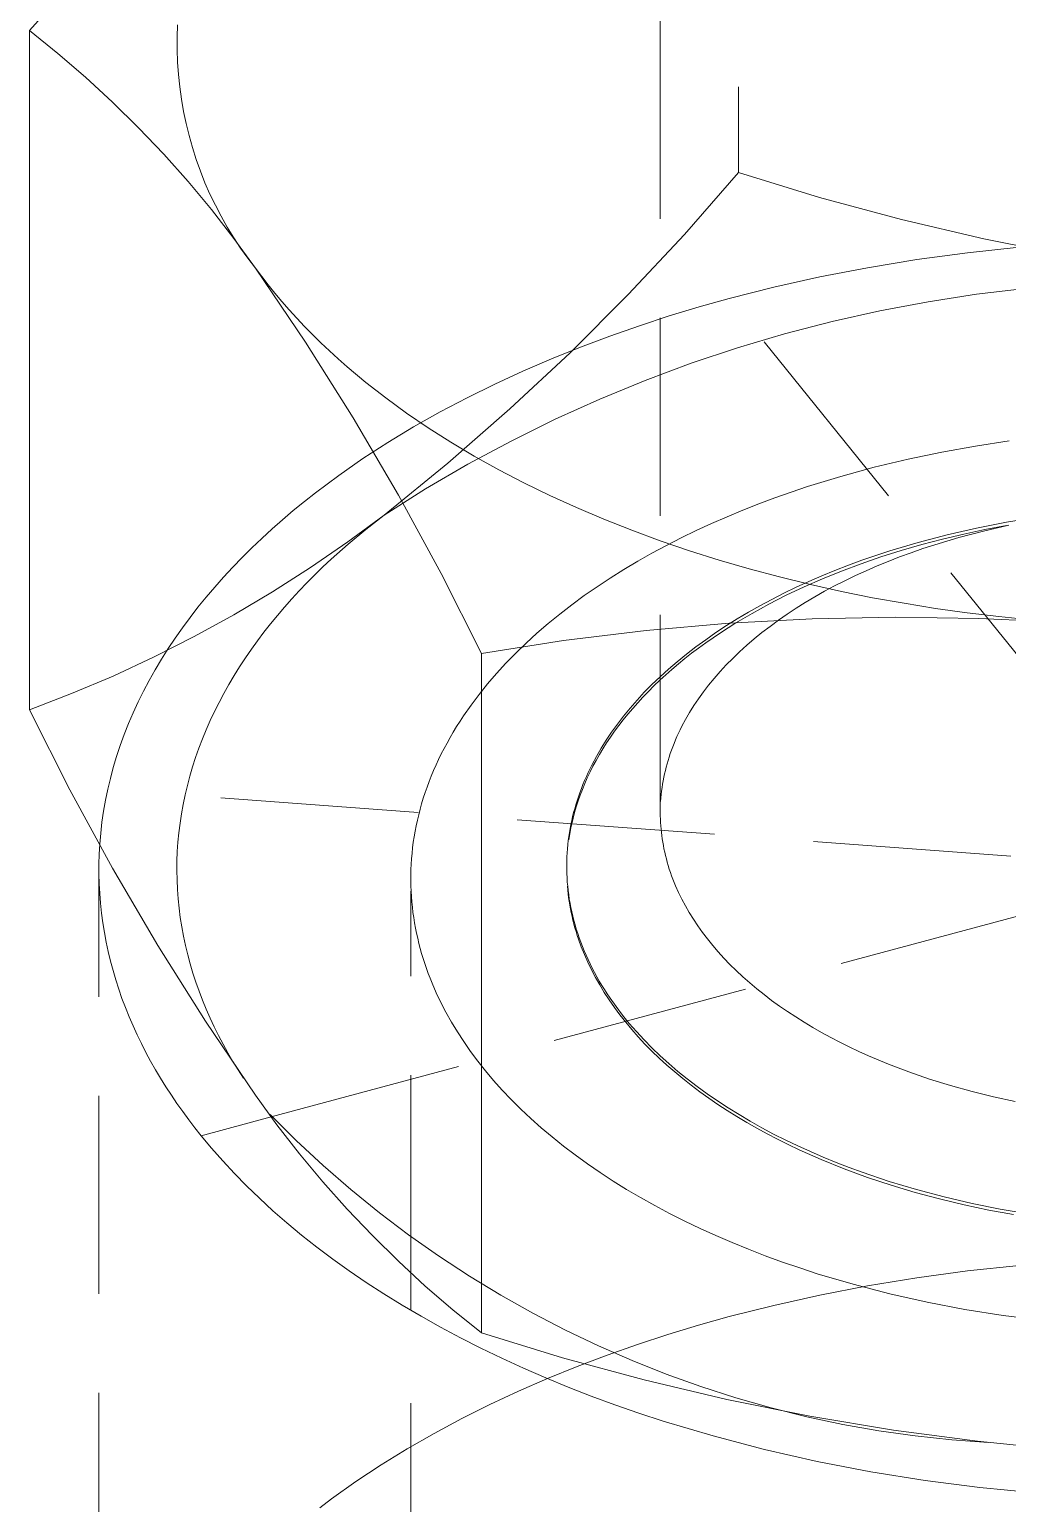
# Model space of a CAD drawing. Header units: millimetres. Extents: x -427 to 4679, y -324 to 2971.
# Drawn here: x 2578.63 to 2584.9, y 1164.27 to 1173.72 of the extents above; entities that cross this region are included whole.
import ezdxf

# ---------------------------------------------------------------- set-up
doc = ezdxf.new("R2010")
doc.units = ezdxf.units.MM
doc.linetypes.add('HIDDEN', pattern=[1.905, 1.27, -0.635])
doc.layers.add('ZANO_R', color=7, linetype='Continuous', lineweight=0)
doc.layers.add('ZANO_R_przerywana', color=7, linetype='HIDDEN', lineweight=0)

msp = doc.modelspace()

# ---------------------------------------------------------------- linework, layer by layer
at = {"layer": 'ZANO_R'}
for p, q in [((2578.6279, 1173.7168), (2579.014, 1174.1506)), ((2578.8103, 1173.5693), (2578.6279, 1173.7168)), ((2578.6279, 1169.3576), (2578.6279, 1173.7168)), ((2579.578, 1173.7533), (2579.5752, 1173.6736)), ((2579.5752, 1173.6736), (2579.5751, 1173.5938)), ((2578.9878, 1173.416), (2578.8103, 1173.5693)), ((2579.5751, 1173.5938), (2579.5777, 1173.5141)), ((2579.5777, 1173.5141), (2579.5831, 1173.4345)), ((2579.1601, 1173.2569), (2578.9878, 1173.416)), ((2579.5831, 1173.4345), (2579.5912, 1173.3551)), ((2579.5912, 1173.3551), (2579.6021, 1173.2761)), ((2579.3272, 1173.0923), (2579.1601, 1173.2569)), ((2579.6021, 1173.2761), (2579.6157, 1173.1975)), ((2579.6157, 1173.1975), (2579.6319, 1173.1194)), ((2579.4887, 1172.9222), (2579.3272, 1173.0923)), ((2579.6319, 1173.1194), (2579.6509, 1173.0419)), ((2579.6509, 1173.0419), (2579.6726, 1172.9651)), ((2579.6726, 1172.9651), (2579.6968, 1172.8891)), ((2579.6447, 1172.747), (2579.4887, 1172.9222)), ((2579.6968, 1172.8891), (2579.7237, 1172.814)), ((2579.7948, 1172.5668), (2579.6447, 1172.747)), ((2579.7237, 1172.814), (2579.7532, 1172.7399)), ((2579.7532, 1172.7399), (2579.7852, 1172.6668)), ((2579.7852, 1172.6668), (2579.8197, 1172.5949)), ((2579.9389, 1172.3818), (2579.7948, 1172.5668)), ((2579.8197, 1172.5949), (2579.8567, 1172.5242)), ((2579.8567, 1172.5242), (2579.8961, 1172.4548)), ((2579.8961, 1172.4548), (2579.9378, 1172.3868)), ((2579.9378, 1172.3868), (2579.9819, 1172.3203)), ((2580.0769, 1172.1921), (2579.9389, 1172.3818)), ((2579.9819, 1172.3203), (2580.0283, 1172.2554)), ((2580.0283, 1172.2554), (2580.0769, 1172.1921)), ((2580.3977, 1171.7164), (2580.0769, 1172.1921)), ((2580.0769, 1172.1921), (2580.1169, 1172.1381)), ((2580.1169, 1172.1381), (2580.1585, 1172.0842)), ((2580.1585, 1172.0842), (2580.2018, 1172.0305)), ((2580.2018, 1172.0305), (2580.2468, 1171.977)), ((2580.2468, 1171.977), (2580.2933, 1171.9237)), ((2580.2933, 1171.9237), (2580.3416, 1171.8707)), ((2580.3416, 1171.8707), (2580.3914, 1171.8179)), ((2580.3914, 1171.8179), (2580.4429, 1171.7655)), ((2580.7033, 1171.2308), (2580.3977, 1171.7164)), ((2580.4429, 1171.7655), (2580.496, 1171.7133)), ((2580.496, 1171.7133), (2580.5507, 1171.6615)), ((2580.5507, 1171.6615), (2580.607, 1171.61)), ((2580.607, 1171.61), (2580.665, 1171.559)), ((2580.665, 1171.559), (2580.7857, 1171.4581)), ((2580.7857, 1171.4581), (2580.9126, 1171.3591)), ((2580.9126, 1171.3591), (2581.0457, 1171.2621)), ((2581.0457, 1171.2621), (2581.1848, 1171.1674)), ((2580.9933, 1170.7358), (2580.7033, 1171.2308)), ((2581.1848, 1171.1674), (2581.3298, 1171.075)), ((2581.3298, 1171.075), (2581.4804, 1170.9853)), ((2581.4804, 1170.9853), (2581.6365, 1170.8983)), ((2581.6365, 1170.8983), (2581.7978, 1170.8142)), ((2581.7978, 1170.8142), (2581.964, 1170.7332)), ((2581.2676, 1170.2318), (2580.9933, 1170.7358)), ((2581.964, 1170.7332), (2582.135, 1170.6554)), ((2582.135, 1170.6554), (2582.3103, 1170.5809)), ((2582.3103, 1170.5809), (2582.4898, 1170.5099)), ((2582.4898, 1170.5099), (2582.6731, 1170.4425)), ((2582.6731, 1170.4425), (2582.8599, 1170.3788)), ((2582.8599, 1170.3788), (2583.0498, 1170.3188)), ((2583.0498, 1170.3188), (2583.2426, 1170.2627)), ((2581.5258, 1169.7194), (2581.2676, 1170.2318)), ((2583.2426, 1170.2627), (2583.4378, 1170.2105)), ((2583.4378, 1170.2105), (2583.6351, 1170.1622)), ((2583.6351, 1170.1622), (2583.8342, 1170.1179)), ((2583.8342, 1170.1179), (2584.0347, 1170.0775)), ((2584.0347, 1170.0775), (2584.2362, 1170.0412)), ((2584.2362, 1170.0412), (2584.4385, 1170.0088)), ((2584.4385, 1170.0088), (2584.6412, 1169.9804)), ((2583.1147, 1169.914), (2582.5829, 1169.8673)), ((2583.6477, 1169.9425), (2583.1147, 1169.914)), ((2584.1814, 1169.9528), (2583.6477, 1169.9425)), ((2584.7151, 1169.9448), (2584.1814, 1169.9528)), ((2584.6412, 1169.9804), (2584.8439, 1169.956)), ((2585.2482, 1169.9186), (2584.7151, 1169.9448)), ((2584.8439, 1169.956), (2585.0464, 1169.9354)), ((2582.5829, 1169.8673), (2582.0531, 1169.8024)), ((2582.0531, 1169.8024), (2581.5258, 1169.7194)), ((2581.5258, 1165.3603), (2581.5258, 1169.7194)), ((2578.6279, 1169.3576), (2578.8861, 1168.8452)), ((2578.8861, 1168.8452), (2579.1604, 1168.3412)), ((2579.0749, 1168.432), (2579.0784, 1168.4957)), ((2579.0731, 1168.3686), (2579.0749, 1168.432)), ((2579.073, 1168.3052), (2579.0731, 1168.3686)), ((2579.0746, 1168.2421), (2579.073, 1168.3052)), ((2579.1604, 1168.3412), (2579.4505, 1167.8462)), ((2579.078, 1168.1792), (2579.0746, 1168.2421)), ((2579.083, 1168.1165), (2579.078, 1168.1792)), ((2579.0896, 1168.054), (2579.083, 1168.1165)), ((2579.0979, 1167.9918), (2579.0896, 1168.054)), ((2579.1079, 1167.9299), (2579.0979, 1167.9918)), ((2579.1194, 1167.8684), (2579.1079, 1167.9299)), ((2579.1325, 1167.8071), (2579.1194, 1167.8684)), ((2579.4505, 1167.8462), (2579.7561, 1167.3606)), ((2579.1472, 1167.7462), (2579.1325, 1167.8071)), ((2579.1634, 1167.6857), (2579.1472, 1167.7462)), ((2579.1812, 1167.6255), (2579.1634, 1167.6857)), ((2579.2004, 1167.5658), (2579.1812, 1167.6255)), ((2579.2211, 1167.5065), (2579.2004, 1167.5658)), ((2579.2432, 1167.4476), (2579.2211, 1167.5065)), ((2579.2667, 1167.3892), (2579.2432, 1167.4476)), ((2579.2917, 1167.3312), (2579.2667, 1167.3892)), ((2579.7561, 1167.3606), (2580.0769, 1166.8849)), ((2579.318, 1167.2737), (2579.2917, 1167.3312)), ((2579.3456, 1167.2167), (2579.318, 1167.2737)), ((2579.3745, 1167.1602), (2579.3456, 1167.2167)), ((2579.4047, 1167.1043), (2579.3745, 1167.1602)), ((2579.4361, 1167.0489), (2579.4047, 1167.1043)), ((2579.4687, 1166.994), (2579.4361, 1167.0489)), ((2579.5025, 1166.9396), (2579.4687, 1166.994)), ((2579.5375, 1166.8859), (2579.5025, 1166.9396)), ((2579.5736, 1166.8327), (2579.5375, 1166.8859)), ((2580.0769, 1166.8849), (2580.2148, 1166.6952)), ((2579.6108, 1166.7801), (2579.5736, 1166.8327)), ((2579.6491, 1166.7281), (2579.6108, 1166.7801)), ((2579.6884, 1166.6767), (2579.6491, 1166.7281)), ((2580.1787, 1166.747), (2579.7287, 1166.6258)), ((2580.2148, 1166.6952), (2580.359, 1166.5102)), ((2579.7287, 1166.6258), (2579.6884, 1166.6767)), ((2579.7959, 1166.545), (2579.7287, 1166.6258)), ((2579.8669, 1166.4643), (2579.7959, 1166.545)), ((2580.359, 1166.5102), (2580.5091, 1166.33)), ((2579.9416, 1166.3838), (2579.8669, 1166.4643)), ((2580.0202, 1166.3036), (2579.9416, 1166.3838)), ((2580.5091, 1166.33), (2580.665, 1166.1548)), ((2580.1025, 1166.2239), (2580.0202, 1166.3036)), ((2580.1888, 1166.1446), (2580.1025, 1166.2239)), ((2580.2789, 1166.0659), (2580.1888, 1166.1446)), ((2580.665, 1166.1548), (2580.8265, 1165.9848)), ((2580.3729, 1165.9879), (2580.2789, 1166.0659)), ((2580.4708, 1165.9105), (2580.3729, 1165.9879)), ((2580.8265, 1165.9848), (2580.9936, 1165.8201)), ((2580.5725, 1165.8341), (2580.4708, 1165.9105)), ((2580.6781, 1165.7585), (2580.5725, 1165.8341)), ((2580.7876, 1165.6839), (2580.6781, 1165.7585)), ((2580.9936, 1165.8201), (2581.1659, 1165.6611)), ((2580.9008, 1165.6105), (2580.7876, 1165.6839)), ((2581.0728, 1165.5054), (2581.0728, 1165.7435)), ((2581.1659, 1165.6611), (2581.3434, 1165.5077)), ((2581.0179, 1165.5382), (2580.9008, 1165.6105)), ((2581.1386, 1165.4672), (2581.0179, 1165.5382)), ((2581.2631, 1165.3975), (2581.1386, 1165.4672)), ((2581.3434, 1165.5077), (2581.5258, 1165.3603)), ((2581.3911, 1165.3293), (2581.2631, 1165.3975)), ((2581.5227, 1165.2627), (2581.3911, 1165.3293)), ((2581.5258, 1165.3603), (2582.0455, 1165.201)), ((2581.6577, 1165.1977), (2581.5227, 1165.2627)), ((2581.7962, 1165.1343), (2581.6577, 1165.1977)), ((2582.0455, 1165.201), (2582.5703, 1165.0589)), ((2581.9379, 1165.0728), (2581.7962, 1165.1343)), ((2582.0828, 1165.0132), (2581.9379, 1165.0728)), ((2582.2307, 1164.9556), (2582.0828, 1165.0132)), ((2582.5703, 1165.0589), (2583.0994, 1164.9341)), ((2582.3816, 1164.8999), (2582.2307, 1164.9556)), ((2582.5354, 1164.8464), (2582.3816, 1164.8999)), ((2583.0994, 1164.9341), (2583.6323, 1164.8269)), ((2582.6918, 1164.7951), (2582.5354, 1164.8464)), ((2583.6323, 1164.8269), (2584.1685, 1164.7373)), ((2583.0122, 1164.6992), (2582.6918, 1164.7951)), ((2584.1685, 1164.7373), (2584.7073, 1164.6655)), ((2583.3415, 1164.6127), (2583.0122, 1164.6992)), ((2584.7073, 1164.6655), (2585.2482, 1164.6114)), ((2583.6787, 1164.5361), (2583.3415, 1164.6127)), ((2584.0223, 1164.4697), (2583.6787, 1164.5361)), ((2584.3708, 1164.4137), (2584.0223, 1164.4697)), ((2584.723, 1164.3682), (2584.3708, 1164.4137)), ((2585.0774, 1164.3335), (2584.723, 1164.3682))]:
    msp.add_line(p, q, dxfattribs=at)
at = {"layer": 'ZANO_R_przerywana'}
for p, q in [((2583.175, 1177.1644), (2583.175, 1172.8052)), ((2582.6728, 1168.6976), (2582.6728, 1176.9619)), ((2583.175, 1172.8052), (2582.8278, 1172.4074)), ((2583.175, 1172.8052), (2583.6947, 1172.6459)), ((2583.6947, 1172.6459), (2584.2194, 1172.5038)), ((2584.2194, 1172.5038), (2584.7485, 1172.3791)), ((2582.8278, 1172.4074), (2582.4674, 1172.0217)), ((2584.7485, 1172.3791), (2585.2815, 1172.2718)), ((2584.3183, 1172.2463), (2584.6424, 1172.29)), ((2584.6424, 1172.29), (2584.9743, 1172.3252)), ((2583.6965, 1172.1353), (2584.0027, 1172.1945)), ((2584.0027, 1172.1945), (2584.3183, 1172.2463)), ((2583.4003, 1172.0691), (2583.6965, 1172.1353)), ((2582.4674, 1172.0217), (2582.0942, 1171.6484)), ((2582.9218, 1171.9427), (2583.1145, 1171.9966)), ((2583.1145, 1171.9966), (2583.4003, 1172.0691)), ((2588.9246, 1164.803), (2583.1145, 1171.9966)), ((2584.7013, 1172.0236), (2584.3904, 1171.976)), ((2585.0136, 1172.0604), (2584.7013, 1172.0236)), ((2582.7298, 1171.8846), (2582.9218, 1171.9427)), ((2584.0813, 1171.9179), (2583.7744, 1171.8493)), ((2584.3904, 1171.976), (2584.0813, 1171.9179)), ((2582.349, 1171.756), (2582.5387, 1171.8224)), ((2582.5387, 1171.8224), (2582.7298, 1171.8846)), ((2583.7744, 1171.8493), (2583.47, 1171.7702)), ((2582.161, 1171.6853), (2582.349, 1171.756)), ((2583.47, 1171.7702), (2583.1685, 1171.6808)), ((2582.0942, 1171.6484), (2581.7084, 1171.288)), ((2581.9751, 1171.6104), (2582.161, 1171.6853)), ((2583.1685, 1171.6808), (2582.8702, 1171.5811)), ((2581.6112, 1171.448), (2581.7917, 1171.5313)), ((2581.7917, 1171.5313), (2581.9751, 1171.6104)), ((2582.8702, 1171.5811), (2582.5755, 1171.4712)), ((2581.4339, 1171.3604), (2581.6112, 1171.448)), ((2582.5755, 1171.4712), (2582.2847, 1171.3514)), ((2581.2604, 1171.2687), (2581.4339, 1171.3604)), ((2582.2847, 1171.3514), (2581.9982, 1171.2217)), ((2581.091, 1171.1729), (2581.2604, 1171.2687)), ((2581.7084, 1171.288), (2581.3107, 1170.9408)), ((2580.9262, 1171.0732), (2581.091, 1171.1729)), ((2581.9982, 1171.2217), (2581.7163, 1171.0823)), ((2580.7662, 1170.9695), (2580.9262, 1171.0732)), ((2581.7163, 1171.0823), (2581.4393, 1170.9333)), ((2584.4786, 1171.0112), (2584.6952, 1171.0501)), ((2584.6952, 1171.0501), (2584.9109, 1171.0828)), ((2580.6116, 1170.862), (2580.7662, 1170.9695)), ((2584.0454, 1170.9138), (2584.2617, 1170.9658)), ((2584.2617, 1170.9658), (2584.4786, 1171.0112)), ((2580.4626, 1170.7508), (2580.6116, 1170.862)), ((2581.3107, 1170.9408), (2580.9014, 1170.6074)), ((2581.4393, 1170.9333), (2581.1676, 1170.7749)), ((2583.6176, 1170.7898), (2583.8304, 1170.8552)), ((2583.8304, 1170.8552), (2584.0454, 1170.9138)), ((2581.1676, 1170.7749), (2580.9014, 1170.6074)), ((2583.408, 1170.7176), (2583.6176, 1170.7898)), ((2580.3197, 1170.6361), (2580.3904, 1170.6939)), ((2580.3904, 1170.6939), (2580.4626, 1170.7508)), ((2583.2024, 1170.6387), (2583.3046, 1170.679)), ((2583.3046, 1170.679), (2583.408, 1170.7176)), ((2580.1833, 1170.5181), (2580.2507, 1170.5775)), ((2580.2507, 1170.5775), (2580.3197, 1170.6361)), ((2580.9014, 1170.6074), (2580.6688, 1170.4353)), ((2580.9014, 1170.6074), (2580.7842, 1170.5156)), ((2583.0018, 1170.5531), (2583.1014, 1170.5967)), ((2583.1014, 1170.5967), (2583.2024, 1170.6387)), ((2584.8921, 1170.5611), (2585.0842, 1170.5923)), ((2580.1176, 1170.4579), (2580.1833, 1170.5181)), ((2580.7842, 1170.5156), (2580.6709, 1170.421)), ((2582.8071, 1170.461), (2582.9036, 1170.5079)), ((2582.9036, 1170.5079), (2583.0018, 1170.5531)), ((2584.3264, 1170.4322), (2584.5124, 1170.481)), ((2584.4832, 1170.453), (2584.6184, 1170.4852)), ((2584.5124, 1170.481), (2584.7012, 1170.524)), ((2584.5884, 1170.4636), (2584.7465, 1170.5051)), ((2584.6184, 1170.4852), (2584.7548, 1170.5143)), ((2584.7012, 1170.524), (2584.8921, 1170.5611)), ((2584.7465, 1170.5051), (2584.907, 1170.5416)), ((2584.7548, 1170.5143), (2584.8921, 1170.5403)), ((2579.9914, 1170.3352), (2580.0536, 1170.3969)), ((2580.0536, 1170.3969), (2580.1176, 1170.4579)), ((2580.6688, 1170.4353), (2580.4306, 1170.2711)), ((2580.6709, 1170.421), (2580.562, 1170.3238)), ((2582.6192, 1170.3626), (2582.7123, 1170.4126)), ((2582.7123, 1170.4126), (2582.8071, 1170.461)), ((2584.144, 1170.3777), (2584.3264, 1170.4322)), ((2584.2176, 1170.3798), (2584.3495, 1170.4179)), ((2584.282, 1170.3662), (2584.3571, 1170.3923)), ((2584.3495, 1170.4179), (2584.4832, 1170.453)), ((2584.3571, 1170.3923), (2584.4333, 1170.4173)), ((2584.4333, 1170.4173), (2584.5884, 1170.4636)), ((2579.931, 1170.2727), (2579.9914, 1170.3352)), ((2580.562, 1170.3238), (2580.5092, 1170.2743)), ((2582.4391, 1170.258), (2582.5282, 1170.311)), ((2582.5282, 1170.311), (2582.6192, 1170.3626)), ((2583.8358, 1170.2483), (2583.9605, 1170.295)), ((2583.8788, 1170.2856), (2583.966, 1170.3177)), ((2583.9605, 1170.295), (2584.0879, 1170.3388)), ((2583.966, 1170.3177), (2584.0544, 1170.3484)), ((2584.0544, 1170.3484), (2584.144, 1170.3777)), ((2584.0634, 1170.2811), (2584.135, 1170.3106)), ((2584.0879, 1170.3388), (2584.2176, 1170.3798)), ((2584.135, 1170.3106), (2584.2079, 1170.339)), ((2584.2079, 1170.339), (2584.282, 1170.3662)), ((2579.8158, 1170.1458), (2579.8725, 1170.2096)), ((2579.8725, 1170.2096), (2579.931, 1170.2727)), ((2580.4306, 1170.2711), (2580.1869, 1170.115)), ((2580.4576, 1170.2241), (2580.4072, 1170.1732)), ((2580.5092, 1170.2743), (2580.4576, 1170.2241)), ((2582.2676, 1170.1477), (2582.3523, 1170.2036)), ((2582.3523, 1170.2036), (2582.4391, 1170.258)), ((2583.5955, 1170.147), (2583.7141, 1170.199)), ((2583.6261, 1170.1815), (2583.7088, 1170.2175)), ((2583.7088, 1170.2175), (2583.7931, 1170.2522)), ((2583.7141, 1170.199), (2583.8358, 1170.2483)), ((2583.7931, 1170.2522), (2583.8788, 1170.2856)), ((2583.8567, 1170.1863), (2583.9242, 1170.2189)), ((2583.9242, 1170.2189), (2583.9931, 1170.2505)), ((2583.9931, 1170.2505), (2584.0634, 1170.2811)), ((2579.7611, 1170.0814), (2579.8158, 1170.1458)), ((2580.1869, 1170.115), (2579.9382, 1169.9671)), ((2580.358, 1170.1218), (2580.3101, 1170.0698)), ((2580.4072, 1170.1732), (2580.358, 1170.1218)), ((2582.1854, 1170.0905), (2582.2676, 1170.1477)), ((2583.388, 1170.0665), (2583.4656, 1170.106)), ((2583.4656, 1170.106), (2583.545, 1170.1444)), ((2583.4804, 1170.0925), (2583.5955, 1170.147)), ((2583.545, 1170.1444), (2583.6261, 1170.1815)), ((2583.6637, 1170.0828), (2583.7264, 1170.1182)), ((2583.7264, 1170.1182), (2583.7908, 1170.1527)), ((2583.7908, 1170.1527), (2583.8567, 1170.1863)), ((2579.6574, 1169.9507), (2579.7083, 1170.0163)), ((2579.7083, 1170.0163), (2579.7611, 1170.0814)), ((2592.417, 1170.0418), (2580.1787, 1166.747)), ((2580.2635, 1170.0172), (2580.2182, 1169.9641)), ((2580.3101, 1170.0698), (2580.2635, 1170.0172)), ((2582.0283, 1169.9723), (2582.1055, 1170.032)), ((2582.1055, 1170.032), (2582.1854, 1170.0905)), ((2583.2386, 1169.9842), (2583.3123, 1170.0259)), ((2583.2614, 1169.9766), (2583.369, 1170.0357)), ((2583.3123, 1170.0259), (2583.388, 1170.0665)), ((2583.369, 1170.0357), (2583.4804, 1170.0925)), ((2583.4861, 1169.9715), (2583.5435, 1170.0094)), ((2583.5435, 1170.0094), (2583.6027, 1170.0465)), ((2583.6027, 1170.0465), (2583.6637, 1170.0828)), ((2579.6086, 1169.8845), (2579.6574, 1169.9507)), ((2579.9382, 1169.9671), (2579.6846, 1169.8278)), ((2580.1742, 1169.9104), (2580.1316, 1169.8561)), ((2580.2182, 1169.9641), (2580.1742, 1169.9104)), ((2581.8816, 1169.8492), (2581.9536, 1169.9113)), ((2581.9536, 1169.9113), (2582.0283, 1169.9723)), ((2583.0589, 1169.8522), (2583.158, 1169.9154)), ((2583.0971, 1169.8979), (2583.1668, 1169.9415)), ((2583.158, 1169.9154), (2583.2614, 1169.9766)), ((2583.1668, 1169.9415), (2583.2386, 1169.9842)), ((2583.3768, 1169.8936), (2583.4305, 1169.9329)), ((2583.4305, 1169.9329), (2583.4861, 1169.9715)), ((2579.6846, 1169.8278), (2579.4265, 1169.697)), ((2579.5171, 1169.7506), (2579.5618, 1169.8178)), ((2579.5618, 1169.8178), (2579.6086, 1169.8845)), ((2580.1316, 1169.8561), (2580.0905, 1169.8014)), ((2581.8125, 1169.7861), (2581.8816, 1169.8492)), ((2582.9642, 1169.8079), (2583.0296, 1169.8533)), ((2582.9642, 1169.7871), (2583.0589, 1169.8522)), ((2583.0296, 1169.8533), (2583.0971, 1169.8979)), ((2583.2752, 1169.8131), (2583.325, 1169.8537)), ((2583.325, 1169.8537), (2583.3768, 1169.8936)), ((2579.4744, 1169.683), (2579.5171, 1169.7506)), ((2580.0507, 1169.7462), (2580.0124, 1169.6905)), ((2580.0905, 1169.8014), (2580.0507, 1169.7462)), ((2581.6828, 1169.6568), (2581.7462, 1169.7219)), ((2581.7462, 1169.7219), (2581.8125, 1169.7861)), ((2582.8308, 1169.6865), (2582.8741, 1169.7204)), ((2582.8401, 1169.7146), (2582.901, 1169.7616)), ((2582.8741, 1169.7204), (2582.9186, 1169.754)), ((2582.901, 1169.7616), (2582.9642, 1169.8079)), ((2582.9186, 1169.754), (2582.9642, 1169.7871)), ((2583.1377, 1169.6883), (2583.1815, 1169.7304)), ((2583.1815, 1169.7304), (2583.2273, 1169.772)), ((2583.2273, 1169.772), (2583.2752, 1169.8131)), ((2579.4265, 1169.697), (2579.1642, 1169.5749)), ((2579.4338, 1169.6149), (2579.4744, 1169.683)), ((2579.9756, 1169.6343), (2579.9403, 1169.5777)), ((2580.0124, 1169.6905), (2579.9756, 1169.6343)), ((2581.6223, 1169.5908), (2581.6828, 1169.6568)), ((2582.7252, 1169.6186), (2582.7815, 1169.6669)), ((2582.7478, 1169.6176), (2582.7887, 1169.6522)), ((2582.7815, 1169.6669), (2582.8401, 1169.7146)), ((2582.7887, 1169.6522), (2582.8308, 1169.6865)), ((2583.0561, 1169.603), (2583.0959, 1169.6459)), ((2583.0959, 1169.6459), (2583.1377, 1169.6883)), ((2579.1642, 1169.5749), (2578.8979, 1169.4617)), ((2579.3591, 1169.4777), (2579.3954, 1169.5465)), ((2579.3954, 1169.5465), (2579.4338, 1169.6149)), ((2579.9403, 1169.5777), (2579.9065, 1169.5207)), ((2581.565, 1169.524), (2581.6223, 1169.5908)), ((2582.6197, 1169.5202), (2582.6712, 1169.5696)), ((2582.6324, 1169.5118), (2582.6696, 1169.5474)), ((2582.6696, 1169.5474), (2582.7081, 1169.5826)), ((2582.6712, 1169.5696), (2582.7252, 1169.6186)), ((2582.7081, 1169.5826), (2582.7478, 1169.6176)), ((2582.9828, 1169.5164), (2583.0184, 1169.5599)), ((2583.0184, 1169.5599), (2583.0561, 1169.603)), ((2578.8979, 1169.4617), (2578.6279, 1169.3576)), ((2579.3249, 1169.4085), (2579.3591, 1169.4777)), ((2579.8742, 1169.4633), (2579.8435, 1169.4055)), ((2579.9065, 1169.5207), (2579.8742, 1169.4633)), ((2581.4595, 1169.3882), (2581.5107, 1169.4564)), ((2581.5107, 1169.4564), (2581.565, 1169.524)), ((2582.5238, 1169.4198), (2582.5705, 1169.4702)), ((2582.528, 1169.4038), (2582.5616, 1169.44)), ((2582.5616, 1169.44), (2582.5963, 1169.4761)), ((2582.5705, 1169.4702), (2582.6197, 1169.5202)), ((2582.5963, 1169.4761), (2582.6324, 1169.5118)), ((2582.9176, 1169.4289), (2582.9492, 1169.4728)), ((2582.9492, 1169.4728), (2582.9828, 1169.5164)), ((2579.2929, 1169.3391), (2579.3249, 1169.4085)), ((2579.8144, 1169.3474), (2579.7869, 1169.2889)), ((2579.8435, 1169.4055), (2579.8144, 1169.3474)), ((2581.4114, 1169.3193), (2581.4595, 1169.3882)), ((2582.4375, 1169.3179), (2582.4794, 1169.369)), ((2582.4647, 1169.3307), (2582.4958, 1169.3674)), ((2582.4794, 1169.369), (2582.5238, 1169.4198)), ((2582.4958, 1169.3674), (2582.528, 1169.4038)), ((2582.8606, 1169.3409), (2582.8881, 1169.385)), ((2582.8881, 1169.385), (2582.9176, 1169.4289)), ((2579.2353, 1169.1995), (2579.263, 1169.2695)), ((2579.263, 1169.2695), (2579.2929, 1169.3391)), ((2579.7869, 1169.2889), (2579.7609, 1169.2301)), ((2581.3454, 1169.2151), (2581.3666, 1169.25)), ((2581.3666, 1169.25), (2581.3886, 1169.2847)), ((2581.3886, 1169.2847), (2581.4114, 1169.3193)), ((2582.3608, 1169.215), (2582.3979, 1169.2665)), ((2582.3791, 1169.2201), (2582.4064, 1169.2571)), ((2582.3979, 1169.2665), (2582.4375, 1169.3179)), ((2582.4064, 1169.2571), (2582.4349, 1169.294)), ((2582.4349, 1169.294), (2582.4647, 1169.3307)), ((2582.8006, 1169.2306), (2582.8116, 1169.2526)), ((2582.8116, 1169.2526), (2582.8351, 1169.2968)), ((2582.8351, 1169.2968), (2582.8606, 1169.3409)), ((2579.2098, 1169.1295), (2579.2353, 1169.1995)), ((2579.7367, 1169.171), (2579.714, 1169.1117)), ((2579.7609, 1169.2301), (2579.7367, 1169.171)), ((2581.3053, 1169.1451), (2581.325, 1169.1802)), ((2581.325, 1169.1802), (2581.3454, 1169.2151)), ((2582.2937, 1169.1114), (2582.3261, 1169.1632)), ((2582.3261, 1169.1632), (2582.3608, 1169.215)), ((2582.3282, 1169.1457), (2582.353, 1169.1829)), ((2582.353, 1169.1829), (2582.3791, 1169.2201)), ((2582.7613, 1169.1425), (2582.7704, 1169.1645)), ((2582.7704, 1169.1645), (2582.78, 1169.1865)), ((2582.78, 1169.1865), (2582.79, 1169.2085)), ((2582.79, 1169.2085), (2582.8006, 1169.2306)), ((2579.1654, 1168.9888), (2579.1865, 1169.0592)), ((2579.1865, 1169.0592), (2579.2098, 1169.1295)), ((2579.714, 1169.1117), (2579.693, 1169.0521)), ((2581.2513, 1169.0395), (2581.2685, 1169.0748)), ((2581.2685, 1169.0748), (2581.2865, 1169.11)), ((2581.2865, 1169.11), (2581.3053, 1169.1451)), ((2582.2361, 1169.0076), (2582.2637, 1169.0595)), ((2582.261, 1169.0339), (2582.2822, 1169.0712)), ((2582.2637, 1169.0595), (2582.2937, 1169.1114)), ((2582.2822, 1169.0712), (2582.3046, 1169.1085)), ((2582.3046, 1169.1085), (2582.3282, 1169.1457)), ((2582.7296, 1169.055), (2582.7369, 1169.0768)), ((2582.7369, 1169.0768), (2582.7446, 1169.0987)), ((2582.7446, 1169.0987), (2582.7527, 1169.1206)), ((2582.7527, 1169.1206), (2582.7613, 1169.1425)), ((2579.1464, 1168.9184), (2579.1654, 1168.9888)), ((2579.6737, 1168.9923), (2579.656, 1168.9323)), ((2579.693, 1169.0521), (2579.6737, 1168.9923)), ((2581.2045, 1168.9333), (2581.2193, 1168.9687)), ((2581.2193, 1168.9687), (2581.2349, 1169.0041)), ((2581.2349, 1169.0041), (2581.2513, 1169.0395)), ((2582.2107, 1168.9557), (2582.2231, 1168.9816)), ((2582.2223, 1168.9593), (2582.2411, 1168.9966)), ((2582.2231, 1168.9816), (2582.2361, 1169.0076)), ((2582.2411, 1168.9966), (2582.261, 1169.0339)), ((2582.7003, 1168.9466), (2582.7053, 1168.9682)), ((2582.7053, 1168.9682), (2582.7107, 1168.9898)), ((2582.7107, 1168.9898), (2582.7166, 1169.0115)), ((2582.7166, 1169.0115), (2582.7229, 1169.0332)), ((2582.7229, 1169.0332), (2582.7296, 1169.055)), ((2579.1297, 1168.8479), (2579.1464, 1168.9184)), ((2579.6401, 1168.8722), (2579.6258, 1168.8118)), ((2579.656, 1168.9323), (2579.6401, 1168.8722)), ((2581.1774, 1168.8623), (2581.1906, 1168.8978)), ((2581.1906, 1168.8978), (2581.2045, 1168.9333)), ((2582.1668, 1168.8522), (2582.1769, 1168.878)), ((2582.1731, 1168.8476), (2582.1883, 1168.8848)), ((2582.1769, 1168.878), (2582.1876, 1168.9039)), ((2582.1876, 1168.9039), (2582.1989, 1168.9298)), ((2582.1883, 1168.8848), (2582.2047, 1168.922)), ((2582.1989, 1168.9298), (2582.2107, 1168.9557)), ((2582.2047, 1168.922), (2582.2223, 1168.9593)), ((2582.6844, 1168.8591), (2582.6877, 1168.8811)), ((2582.6877, 1168.8811), (2582.6915, 1168.903)), ((2582.6915, 1168.903), (2582.6957, 1168.9249)), ((2582.6957, 1168.9249), (2582.7003, 1168.9466)), ((2579.1027, 1168.7068), (2579.1151, 1168.7773)), ((2579.1151, 1168.7773), (2579.1297, 1168.8479)), ((2579.6258, 1168.8118), (2579.6132, 1168.7514)), ((2592.5203, 1167.8578), (2579.6253, 1168.8099)), ((2581.1427, 1168.7558), (2581.1534, 1168.7913)), ((2581.1534, 1168.7913), (2581.165, 1168.8268)), ((2581.165, 1168.8268), (2581.1774, 1168.8623)), ((2582.1317, 1168.7494), (2582.1397, 1168.775)), ((2582.1397, 1168.775), (2582.1482, 1168.8007)), ((2582.146, 1168.7735), (2582.159, 1168.8105)), ((2582.1482, 1168.8007), (2582.1572, 1168.8264)), ((2582.1572, 1168.8264), (2582.1668, 1168.8522)), ((2582.159, 1168.8105), (2582.1731, 1168.8476)), ((2582.6752, 1168.7707), (2582.6768, 1168.7928)), ((2582.6768, 1168.7928), (2582.6789, 1168.815)), ((2582.6789, 1168.815), (2582.6814, 1168.8371)), ((2582.6814, 1168.8371), (2582.6844, 1168.8591)), ((2579.0925, 1168.6364), (2579.1027, 1168.7068)), ((2579.6023, 1168.6908), (2579.5931, 1168.6302)), ((2579.6132, 1168.7514), (2579.6023, 1168.6908)), ((2581.115, 1168.6494), (2581.1235, 1168.6848)), ((2581.1235, 1168.6848), (2581.1327, 1168.7203)), ((2581.1327, 1168.7203), (2581.1427, 1168.7558)), ((2582.111, 1168.6729), (2582.1174, 1168.6983)), ((2582.1137, 1168.6633), (2582.1234, 1168.6999)), ((2582.1174, 1168.6983), (2582.1243, 1168.7238)), ((2582.1234, 1168.6999), (2582.1341, 1168.7366)), ((2582.1243, 1168.7238), (2582.1317, 1168.7494)), ((2582.1341, 1168.7366), (2582.146, 1168.7735)), ((2582.673, 1168.6768), (2582.6728, 1168.6976)), ((2579.0844, 1168.566), (2579.0925, 1168.6364)), ((2579.5931, 1168.6302), (2579.5857, 1168.5695)), ((2581.1005, 1168.5786), (2581.1074, 1168.614)), ((2581.1074, 1168.614), (2581.115, 1168.6494)), ((2582.0904, 1168.5709), (2582.0949, 1168.5966)), ((2582.0948, 1168.5758), (2582.0998, 1168.6013)), ((2582.0949, 1168.5966), (2582.0998, 1168.6222)), ((2582.0998, 1168.6222), (2582.1052, 1168.6475)), ((2582.0998, 1168.6013), (2582.1052, 1168.6268)), ((2582.1052, 1168.6475), (2582.111, 1168.6729)), ((2582.1052, 1168.6268), (2582.1137, 1168.6633)), ((2582.6736, 1168.6559), (2582.673, 1168.6768)), ((2582.6746, 1168.635), (2582.6736, 1168.6559)), ((2582.6759, 1168.614), (2582.6746, 1168.635)), ((2582.6777, 1168.5929), (2582.6759, 1168.614)), ((2582.6798, 1168.5718), (2582.6777, 1168.5929)), ((2579.0784, 1168.4957), (2579.0844, 1168.566)), ((2579.5799, 1168.5088), (2579.5758, 1168.4481)), ((2579.5857, 1168.5695), (2579.5799, 1168.5088)), ((2581.0846, 1168.4728), (2581.0891, 1168.508)), ((2581.0891, 1168.508), (2581.0945, 1168.5433)), ((2581.0945, 1168.5433), (2581.1005, 1168.5786)), ((2582.0776, 1168.4669), (2582.08, 1168.4931)), ((2582.08, 1168.4931), (2582.083, 1168.5192)), ((2582.083, 1168.5192), (2582.0865, 1168.5451)), ((2582.0865, 1168.5451), (2582.0904, 1168.5709)), ((2582.0865, 1168.5243), (2582.0904, 1168.5501)), ((2582.0904, 1168.5501), (2582.0948, 1168.5758)), ((2582.6824, 1168.5506), (2582.6798, 1168.5718)), ((2582.6853, 1168.5294), (2582.6824, 1168.5506)), ((2582.6887, 1168.5081), (2582.6853, 1168.5294)), ((2582.6925, 1168.4868), (2582.6887, 1168.5081)), ((2579.5758, 1168.4481), (2579.5735, 1168.3874)), ((2581.0754, 1168.3677), (2581.0777, 1168.4027)), ((2581.0777, 1168.4027), (2581.0808, 1168.4377)), ((2581.0808, 1168.4377), (2581.0846, 1168.4728)), ((2582.0732, 1168.3875), (2582.0742, 1168.4141)), ((2582.0742, 1168.4141), (2582.0756, 1168.4405)), ((2582.0756, 1168.4405), (2582.0776, 1168.4669)), ((2582.6967, 1168.4654), (2582.6925, 1168.4868)), ((2582.7013, 1168.444), (2582.6967, 1168.4654)), ((2582.7064, 1168.4226), (2582.7013, 1168.444)), ((2582.7118, 1168.4012), (2582.7064, 1168.4226)), ((2582.7177, 1168.3797), (2582.7118, 1168.4012)), ((2579.5735, 1168.3874), (2579.5728, 1168.3267)), ((2579.5728, 1168.3267), (2579.5739, 1168.2662)), ((2581.073, 1168.2982), (2581.0738, 1168.3329)), ((2581.0738, 1168.3329), (2581.0754, 1168.3677)), ((2582.0728, 1168.3608), (2582.0732, 1168.3875)), ((2582.073, 1168.334), (2582.0728, 1168.3608)), ((2582.0737, 1168.3071), (2582.073, 1168.334)), ((2582.0749, 1168.2801), (2582.0737, 1168.3071)), ((2582.7241, 1168.3582), (2582.7177, 1168.3797)), ((2582.7308, 1168.3366), (2582.7241, 1168.3582)), ((2582.738, 1168.3151), (2582.7308, 1168.3366)), ((2582.7456, 1168.2935), (2582.738, 1168.3151)), ((2579.0728, 1161.8019), (2579.0728, 1168.2955)), ((2579.5739, 1168.2662), (2579.5766, 1168.2057)), ((2581.0729, 1168.2635), (2581.073, 1168.2982)), ((2581.0735, 1168.229), (2581.0729, 1168.2635)), ((2581.0748, 1168.1947), (2581.0735, 1168.229)), ((2582.0767, 1168.253), (2582.0749, 1168.2801)), ((2582.0791, 1168.2258), (2582.0767, 1168.253)), ((2582.0794, 1168.2017), (2582.0772, 1168.2257)), ((2582.082, 1168.1986), (2582.0791, 1168.2258)), ((2582.7537, 1168.272), (2582.7456, 1168.2935)), ((2582.7622, 1168.2504), (2582.7537, 1168.272)), ((2582.7712, 1168.2289), (2582.7622, 1168.2504)), ((2582.7904, 1168.1858), (2582.7712, 1168.2289)), ((2579.5766, 1168.2057), (2579.581, 1168.1453)), ((2579.581, 1168.1453), (2579.5871, 1168.085)), ((2581.0728, 1165.7435), (2581.0728, 1168.1947)), ((2581.0768, 1168.1604), (2581.0748, 1168.1947)), ((2581.0795, 1168.1263), (2581.0768, 1168.1604)), ((2581.0829, 1168.0924), (2581.0795, 1168.1263)), ((2582.082, 1168.1777), (2582.0794, 1168.2017)), ((2582.0855, 1168.1712), (2582.082, 1168.1986)), ((2582.085, 1168.1536), (2582.082, 1168.1777)), ((2582.0885, 1168.1295), (2582.085, 1168.1536)), ((2582.0895, 1168.1438), (2582.0855, 1168.1712)), ((2582.0925, 1168.1053), (2582.0885, 1168.1295)), ((2582.0942, 1168.1163), (2582.0895, 1168.1438)), ((2582.0994, 1168.0888), (2582.0942, 1168.1163)), ((2582.8114, 1168.1428), (2582.7904, 1168.1858)), ((2582.8343, 1168.0999), (2582.8114, 1168.1428)), ((2579.5871, 1168.085), (2579.5949, 1168.0249)), ((2579.5949, 1168.0249), (2579.6043, 1167.965)), ((2581.0869, 1168.0586), (2581.0829, 1168.0924)), ((2581.0916, 1168.0249), (2581.0869, 1168.0586)), ((2581.097, 1167.9914), (2581.0916, 1168.0249)), ((2582.0969, 1168.0811), (2582.0925, 1168.1053)), ((2582.1017, 1168.0568), (2582.0969, 1168.0811)), ((2582.1052, 1168.0612), (2582.0994, 1168.0888)), ((2582.107, 1168.0325), (2582.1017, 1168.0568)), ((2582.1117, 1168.0336), (2582.1052, 1168.0612)), ((2582.1128, 1168.0081), (2582.107, 1168.0325)), ((2582.1187, 1168.0059), (2582.1117, 1168.0336)), ((2582.8589, 1168.0572), (2582.8343, 1168.0999)), ((2582.8853, 1168.0146), (2582.8589, 1168.0572)), ((2579.6043, 1167.965), (2579.6154, 1167.9053)), ((2581.1031, 1167.9581), (2581.097, 1167.9914)), ((2581.1097, 1167.925), (2581.1031, 1167.9581)), ((2581.1171, 1167.892), (2581.1097, 1167.925)), ((2582.1191, 1167.9837), (2582.1128, 1168.0081)), ((2582.1263, 1167.9782), (2582.1187, 1168.0059)), ((2582.1258, 1167.9593), (2582.1191, 1167.9837)), ((2582.133, 1167.9349), (2582.1258, 1167.9593)), ((2582.1345, 1167.9505), (2582.1263, 1167.9782)), ((2582.1406, 1167.9104), (2582.133, 1167.9349)), ((2582.1434, 1167.9227), (2582.1345, 1167.9505)), ((2582.9135, 1167.9723), (2582.8853, 1168.0146)), ((2582.9435, 1167.9301), (2582.9135, 1167.9723)), ((2582.9752, 1167.8883), (2582.9435, 1167.9301)), ((2579.6154, 1167.9053), (2579.628, 1167.8458)), ((2579.628, 1167.8458), (2579.6423, 1167.7865)), ((2581.125, 1167.8592), (2581.1171, 1167.892)), ((2581.1335, 1167.8266), (2581.125, 1167.8592)), ((2582.1488, 1167.886), (2582.1406, 1167.9104)), ((2582.1529, 1167.8949), (2582.1434, 1167.9227)), ((2582.1665, 1167.837), (2582.1488, 1167.886)), ((2582.1629, 1167.8671), (2582.1529, 1167.8949)), ((2582.1737, 1167.8393), (2582.1629, 1167.8671)), ((2582.1861, 1167.788), (2582.1665, 1167.837)), ((2582.185, 1167.8115), (2582.1737, 1167.8393)), ((2583.0088, 1167.8468), (2582.9752, 1167.8883)), ((2583.0441, 1167.8057), (2583.0088, 1167.8468)), ((2579.6423, 1167.7865), (2579.6582, 1167.7276)), ((2581.1427, 1167.7942), (2581.1335, 1167.8266)), ((2581.1524, 1167.762), (2581.1427, 1167.7942)), ((2581.1628, 1167.7301), (2581.1524, 1167.762)), ((2582.1969, 1167.7838), (2582.185, 1167.8115)), ((2582.2077, 1167.7391), (2582.1861, 1167.788)), ((2582.2095, 1167.756), (2582.1969, 1167.7838)), ((2582.2313, 1167.6903), (2582.2077, 1167.7391)), ((2582.2227, 1167.7283), (2582.2095, 1167.756)), ((2583.0811, 1167.765), (2583.0441, 1167.8057)), ((2583.1198, 1167.7247), (2583.0811, 1167.765)), ((2579.6582, 1167.7276), (2579.6757, 1167.6689)), ((2579.6757, 1167.6689), (2579.6947, 1167.6105)), ((2581.1737, 1167.6983), (2581.1628, 1167.7301)), ((2581.1851, 1167.6667), (2581.1737, 1167.6983)), ((2581.1972, 1167.6354), (2581.1851, 1167.6667)), ((2582.2366, 1167.7005), (2582.2227, 1167.7283)), ((2582.2568, 1167.6415), (2582.2313, 1167.6903)), ((2582.2511, 1167.6729), (2582.2366, 1167.7005)), ((2582.2662, 1167.6452), (2582.2511, 1167.6729)), ((2582.2843, 1167.5929), (2582.2568, 1167.6415)), ((2582.2819, 1167.6177), (2582.2662, 1167.6452)), ((2583.1603, 1167.6848), (2583.1198, 1167.7247)), ((2583.2024, 1167.6455), (2583.1603, 1167.6848)), ((2583.2462, 1167.6067), (2583.2024, 1167.6455)), ((2579.6947, 1167.6105), (2579.7153, 1167.5524)), ((2579.7153, 1167.5524), (2579.7374, 1167.4948)), ((2581.2097, 1167.6042), (2581.1972, 1167.6354)), ((2581.2367, 1167.5421), (2581.2097, 1167.6042)), ((2582.2983, 1167.5901), (2582.2819, 1167.6177)), ((2582.3138, 1167.5445), (2582.2843, 1167.5929)), ((2582.3153, 1167.5627), (2582.2983, 1167.5901)), ((2582.333, 1167.5353), (2582.3153, 1167.5627)), ((2583.2915, 1167.5685), (2583.2462, 1167.6067)), ((2583.3385, 1167.5309), (2583.2915, 1167.5685)), ((2579.7374, 1167.4948), (2579.761, 1167.4374)), ((2581.2664, 1167.4797), (2581.2367, 1167.5421)), ((2581.2987, 1167.4172), (2581.2664, 1167.4797)), ((2582.3452, 1167.4963), (2582.3138, 1167.5445)), ((2582.3513, 1167.508), (2582.333, 1167.5353)), ((2582.3786, 1167.4483), (2582.3452, 1167.4963)), ((2582.3897, 1167.4537), (2582.3513, 1167.508)), ((2582.4307, 1167.3997), (2582.3897, 1167.4537)), ((2583.387, 1167.494), (2583.3385, 1167.5309)), ((2583.4369, 1167.4577), (2583.387, 1167.494)), ((2583.4884, 1167.4221), (2583.4369, 1167.4577)), ((2579.761, 1167.4374), (2579.7861, 1167.3805)), ((2579.7861, 1167.3805), (2579.8126, 1167.3239)), ((2581.3338, 1167.3546), (2581.2987, 1167.4172)), ((2582.4139, 1167.4007), (2582.3786, 1167.4483)), ((2582.4512, 1167.3534), (2582.4139, 1167.4007)), ((2582.4742, 1167.3463), (2582.4307, 1167.3997)), ((2583.5412, 1167.3873), (2583.4884, 1167.4221)), ((2583.5954, 1167.3532), (2583.5412, 1167.3873)), ((2579.8126, 1167.3239), (2579.8406, 1167.2678)), ((2579.8406, 1167.2678), (2579.87, 1167.2122)), ((2581.3717, 1167.292), (2581.3338, 1167.3546)), ((2581.4124, 1167.2294), (2581.3717, 1167.292)), ((2582.4904, 1167.3065), (2582.4512, 1167.3534)), ((2582.5202, 1167.2933), (2582.4742, 1167.3463)), ((2582.5316, 1167.26), (2582.4904, 1167.3065)), ((2582.5686, 1167.241), (2582.5202, 1167.2933)), ((2583.6509, 1167.3199), (2583.5954, 1167.3532)), ((2583.7077, 1167.2874), (2583.6509, 1167.3199)), ((2583.7657, 1167.2557), (2583.7077, 1167.2874)), ((2579.87, 1167.2122), (2579.9007, 1167.1569)), ((2581.4559, 1167.1669), (2581.4124, 1167.2294)), ((2581.5023, 1167.1045), (2581.4559, 1167.1669)), ((2582.5746, 1167.2139), (2582.5316, 1167.26)), ((2582.6195, 1167.1892), (2582.5686, 1167.241)), ((2582.6195, 1167.1684), (2582.5746, 1167.2139)), ((2582.6727, 1167.1382), (2582.6195, 1167.1892)), ((2582.6663, 1167.1234), (2582.6195, 1167.1684)), ((2583.8248, 1167.2249), (2583.7657, 1167.2557)), ((2583.885, 1167.195), (2583.8248, 1167.2249)), ((2583.9463, 1167.1659), (2583.885, 1167.195)), ((2579.9007, 1167.1569), (2579.9329, 1167.1022)), ((2579.9329, 1167.1022), (2579.9663, 1167.0479)), ((2581.5517, 1167.0423), (2581.5023, 1167.1045)), ((2582.7149, 1167.079), (2582.6663, 1167.1234)), ((2582.7282, 1167.0879), (2582.6727, 1167.1382)), ((2582.7652, 1167.0351), (2582.7149, 1167.079)), ((2582.7861, 1167.0384), (2582.7282, 1167.0879)), ((2584.0086, 1167.1378), (2583.9463, 1167.1659)), ((2584.1358, 1167.0843), (2584.0086, 1167.1378)), ((2584.2662, 1167.0347), (2584.1358, 1167.0843)), ((2579.9663, 1167.0479), (2580.0011, 1166.9942)), ((2581.6039, 1166.9804), (2581.5517, 1167.0423)), ((2581.6591, 1166.9188), (2581.6039, 1166.9804)), ((2582.8174, 1166.992), (2582.7652, 1167.0351)), ((2582.8462, 1166.9897), (2582.7861, 1167.0384)), ((2582.8712, 1166.9495), (2582.8174, 1166.992)), ((2582.9084, 1166.9419), (2582.8462, 1166.9897)), ((2584.3994, 1166.9888), (2584.2662, 1167.0347)), ((2584.5347, 1166.947), (2584.3994, 1166.9888)), ((2581.7172, 1166.8575), (2581.6591, 1166.9188)), ((2582.9267, 1166.9077), (2582.8712, 1166.9495)), ((2582.9728, 1166.8951), (2582.9084, 1166.9419)), ((2582.9839, 1166.8666), (2582.9267, 1166.9077)), ((2583.0393, 1166.8493), (2582.9728, 1166.8951)), ((2584.6718, 1166.909), (2584.5347, 1166.947)), ((2584.8101, 1166.875), (2584.6718, 1166.909)), ((2581.7782, 1166.7968), (2581.7172, 1166.8575)), ((2581.8422, 1166.7365), (2581.7782, 1166.7968)), ((2583.0426, 1166.8263), (2582.9839, 1166.8666)), ((2583.1077, 1166.8045), (2583.0393, 1166.8493)), ((2583.1028, 1166.7869), (2583.0426, 1166.8263)), ((2583.1781, 1166.7608), (2583.1077, 1166.8045)), ((2584.9493, 1166.8449), (2584.8101, 1166.875)), ((2580.1711, 1166.7612), (2580.3381, 1166.5951)), ((2581.9091, 1166.6768), (2581.8422, 1166.7365)), ((2583.1646, 1166.7483), (2583.1028, 1166.7869)), ((2583.2278, 1166.7105), (2583.1646, 1166.7483)), ((2583.2502, 1166.7182), (2583.1781, 1166.7608)), ((2583.2924, 1166.6736), (2583.2278, 1166.7105)), ((2583.3242, 1166.6768), (2583.2502, 1166.7182)), ((2581.9789, 1166.6178), (2581.9091, 1166.6768)), ((2582.0516, 1166.5595), (2581.9789, 1166.6178)), ((2583.3582, 1166.6377), (2583.2924, 1166.6736)), ((2583.3998, 1166.6366), (2583.3242, 1166.6768)), ((2583.4254, 1166.6026), (2583.3582, 1166.6377)), ((2583.477, 1166.5975), (2583.3998, 1166.6366)), ((2583.4938, 1166.5686), (2583.4254, 1166.6026)), ((2580.3381, 1166.5951), (2580.5106, 1166.4347)), ((2582.1271, 1166.502), (2582.0516, 1166.5595)), ((2583.5556, 1166.5598), (2583.477, 1166.5975)), ((2583.5633, 1166.5355), (2583.4938, 1166.5686)), ((2583.6357, 1166.5233), (2583.5556, 1166.5598)), ((2583.7055, 1166.4723), (2583.5633, 1166.5355)), ((2583.7171, 1166.4881), (2583.6357, 1166.5233)), ((2580.5106, 1166.4347), (2580.6885, 1166.2803)), ((2582.2055, 1166.4453), (2582.1271, 1166.502)), ((2582.2867, 1166.3896), (2582.2055, 1166.4453)), ((2583.8515, 1166.4133), (2583.7055, 1166.4723)), ((2583.7997, 1166.4543), (2583.7171, 1166.4881)), ((2583.8835, 1166.4218), (2583.7997, 1166.4543)), ((2584.0009, 1166.3584), (2583.8515, 1166.4133)), ((2583.9683, 1166.3907), (2583.8835, 1166.4218)), ((2582.3706, 1166.3348), (2582.2867, 1166.3896)), ((2582.4572, 1166.2811), (2582.3706, 1166.3348)), ((2584.1405, 1166.3325), (2583.9683, 1166.3907)), ((2584.153, 1166.3078), (2584.0009, 1166.3584)), ((2584.3158, 1166.2799), (2584.1405, 1166.3325)), ((2580.6885, 1166.2803), (2580.8714, 1166.1319)), ((2582.5464, 1166.2286), (2582.4572, 1166.2811)), ((2582.6383, 1166.1772), (2582.5464, 1166.2286)), ((2584.3074, 1166.2615), (2584.153, 1166.3078)), ((2584.4636, 1166.2196), (2584.3074, 1166.2615)), ((2584.4932, 1166.2329), (2584.3158, 1166.2799)), ((2584.6722, 1166.1914), (2584.4932, 1166.2329)), ((2580.8714, 1166.1319), (2581.0592, 1165.9898)), ((2582.7326, 1166.127), (2582.6383, 1166.1772)), ((2582.8293, 1166.0781), (2582.7326, 1166.127)), ((2584.621, 1166.1819), (2584.4636, 1166.2196)), ((2584.7791, 1166.1486), (2584.621, 1166.1819)), ((2584.8519, 1166.1554), (2584.6722, 1166.1914)), ((2584.9376, 1166.1194), (2584.7791, 1166.1486)), ((2585.0317, 1166.1248), (2584.8519, 1166.1554)), ((2582.9284, 1166.0306), (2582.8293, 1166.0781)), ((2581.0592, 1165.9898), (2581.2517, 1165.854)), ((2583.0297, 1165.9846), (2582.9284, 1166.0306)), ((2583.1332, 1165.9399), (2583.0297, 1165.9846)), ((2583.2388, 1165.8968), (2583.1332, 1165.9399)), ((2581.2517, 1165.854), (2581.4487, 1165.7249)), ((2583.3463, 1165.8553), (2583.2388, 1165.8968)), ((2583.4557, 1165.8153), (2583.3463, 1165.8553)), ((2583.5669, 1165.7771), (2583.4557, 1165.8153)), ((2583.6797, 1165.7405), (2583.5669, 1165.7771)), ((2584.6424, 1165.758), (2584.3183, 1165.7143)), ((2584.9743, 1165.7932), (2584.6424, 1165.758)), ((2581.4487, 1165.7249), (2581.65, 1165.6025)), ((2583.9097, 1165.6724), (2583.6797, 1165.7405)), ((2584.0027, 1165.6625), (2583.6965, 1165.6033)), ((2584.1449, 1165.6115), (2583.9097, 1165.6724)), ((2584.3183, 1165.7143), (2584.0027, 1165.6625)), ((2581.65, 1165.6025), (2581.8552, 1165.4869)), ((2583.6965, 1165.6033), (2583.4003, 1165.5372)), ((2584.3842, 1165.5579), (2584.1449, 1165.6115)), ((2581.0728, 1070.2955), (2581.0728, 1165.5054)), ((2581.8552, 1165.4869), (2582.0642, 1165.3783)), ((2583.1145, 1165.4647), (2582.9176, 1165.4095)), ((2583.4003, 1165.5372), (2583.1145, 1165.4647)), ((2584.6267, 1165.5117), (2584.3842, 1165.5579)), ((2584.8714, 1165.4729), (2584.6267, 1165.5117)), ((2585.1172, 1165.4415), (2584.8714, 1165.4729)), ((2582.0642, 1165.3783), (2582.2768, 1165.2768)), ((2582.9176, 1165.4095), (2582.7213, 1165.35)), ((2582.2768, 1165.2768), (2582.4926, 1165.1825)), ((2582.5261, 1165.2862), (2582.3324, 1165.2179)), ((2582.7213, 1165.35), (2582.5261, 1165.2862)), ((2582.3324, 1165.2179), (2582.1404, 1165.1453)), ((2582.4926, 1165.1825), (2582.7116, 1165.0955)), ((2582.1404, 1165.1453), (2581.9507, 1165.0683)), ((2582.7116, 1165.0955), (2582.9333, 1165.016)), ((2581.9507, 1165.0683), (2581.7637, 1164.9868)), ((2582.9333, 1165.016), (2583.1575, 1164.944)), ((2581.5798, 1164.9009), (2581.3993, 1164.8106)), ((2581.7637, 1164.9868), (2581.5798, 1164.9009)), ((2583.1575, 1164.944), (2583.3841, 1164.8796)), ((2581.3993, 1164.8106), (2581.2228, 1164.7161)), ((2583.3841, 1164.8796), (2583.6127, 1164.8229)), ((2583.6127, 1164.8229), (2583.8431, 1164.7739)), ((2581.2228, 1164.7161), (2581.0507, 1164.6172)), ((2583.8431, 1164.7739), (2584.0751, 1164.7327)), ((2584.0751, 1164.7327), (2584.3082, 1164.6994)), ((2581.0507, 1164.6172), (2580.8835, 1164.5142)), ((2584.3082, 1164.6994), (2584.5424, 1164.6739)), ((2584.5424, 1164.6739), (2584.7773, 1164.6564)), ((2580.8835, 1164.5142), (2580.7215, 1164.4072)), ((2580.7215, 1164.4072), (2580.5651, 1164.2962)), ((2580.5651, 1164.2962), (2580.4892, 1164.2393))]:
    msp.add_line(p, q, dxfattribs=at)

doc.saveas('drawing.dxf')
